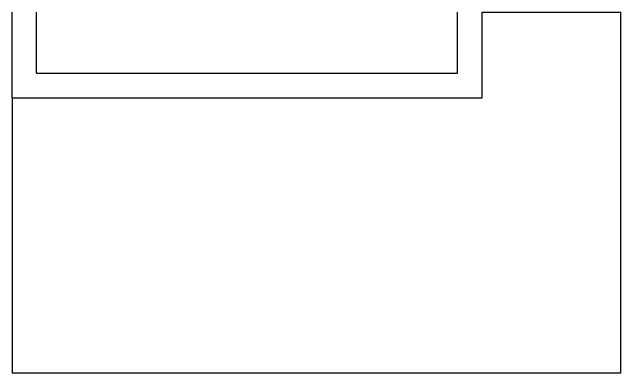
# Model space of a CAD drawing. Header units: inches. Extents: x 11 to 371, y 57 to 381.
# Drawn here: x 223.9 to 311.1, y 184.6 to 236.2 of the extents above; entities that cross this region are included whole.
import ezdxf

# ---------------------------------------------------------------- set-up
doc = ezdxf.new("R2010")
doc.units = ezdxf.units.IN
doc.header["$MEASUREMENT"] = 0
doc.layers.add('Brick', color=22, linetype='Continuous')
doc.layers.add('Floor3', color=30, linetype='Continuous')

msp = doc.modelspace()

# ---------------------------------------------------------------- linework, layer by layer
at = {"layer": 'Brick'}
for p, q in [((223.933, 223.969), (223.933, 236.219)), ((227.433, 227.469), (227.433, 236.219)), ((287.695, 227.469), (287.695, 236.219)), ((291.195, 223.969), (291.195, 236.219)), ((227.433, 227.469), (287.695, 227.469)), ((223.933, 223.969), (291.195, 223.969))]:
    msp.add_line(p, q, dxfattribs=at)
at = {"layer": 'Floor3'}
for p, q in [((311.053, 184.594), (311.053, 236.219)), ((223.933, 223.969), (223.933, 184.594)), ((223.933, 184.594), (311.053, 184.594))]:
    msp.add_line(p, q, dxfattribs=at)
msp.add_lwpolyline([(223.933, 223.969), (291.195, 223.969), (291.195, 236.219), (311.053, 236.219)], dxfattribs=at)

doc.saveas('drawing.dxf')
